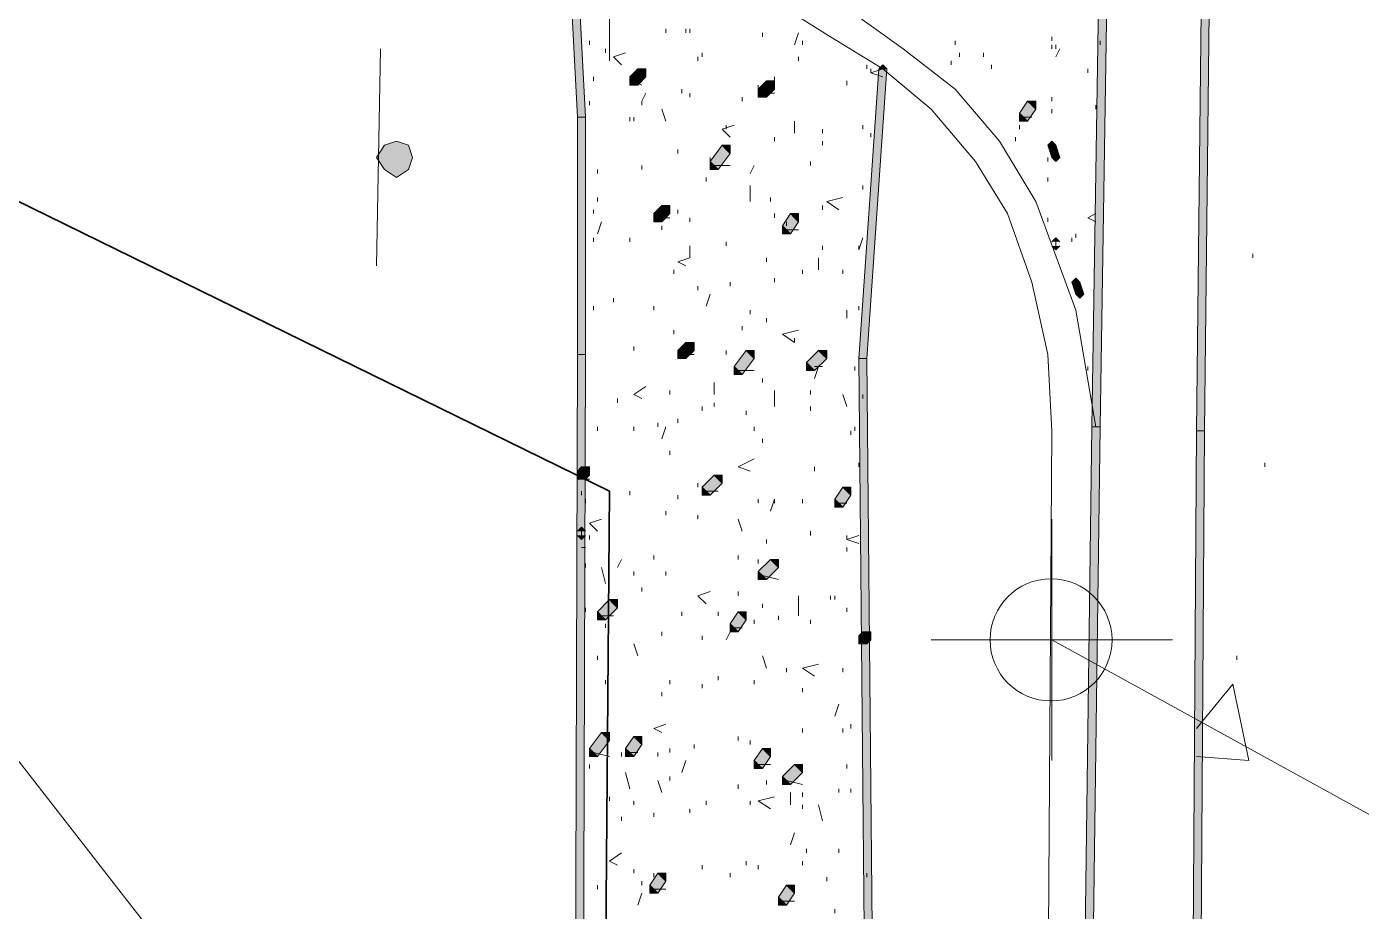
# Model space of a CAD drawing. Header units: inches. Extents: x 10 to 486, y 7 to 426.
# Drawn here: x 369.81 to 391.94, y 356.85 to 371.52 of the extents above; entities that cross this region are included whole.
import ezdxf

# ---------------------------------------------------------------- set-up
doc = ezdxf.new("R2010")
doc.units = ezdxf.units.IN
doc.header["$LTSCALE"] = 3
doc.header["$MEASUREMENT"] = 0
doc.layers.add('PDF_Geometry', color=7, linetype='Continuous', true_color=0x999999)
doc.layers.add('PDF_Solid Fills', color=7, linetype='Continuous')

msp = doc.modelspace()

# ---------------------------------------------------------------- hatches: boundary and pattern name
at = {"layer": 'PDF_Solid Fills', "true_color": 0x767676, "transparency": 33554559}
for points in [[(387.543, 364.883), (387.61, 364.883), (388.41, 415.883), (388.277, 415.883), (387.477, 364.883)], [(387.277, 344.683), (387.343, 344.683), (387.61, 364.883), (387.477, 364.883), (387.21, 344.683)]]:
    msp.add_hatch(color=8, dxfattribs=at).paths.add_polyline_path(points)
at = {"layer": 'PDF_Solid Fills', "true_color": 0x999999, "transparency": 33554559}
for points in [[(379.877, 370.617), (379.943, 370.55), (380.077, 370.683), (380.01, 370.75), (379.943, 370.817), (379.81, 370.683)], [(382.01, 370.417), (382.077, 370.35), (382.21, 370.483), (382.143, 370.55), (382.077, 370.617), (381.943, 370.483)], [(386.343, 370.017), (386.41, 369.95), (386.543, 370.15), (386.477, 370.217), (386.41, 370.283), (386.277, 370.083)], [(381.21, 369.217), (381.277, 369.15), (381.477, 369.417), (381.41, 369.483), (381.343, 369.55), (381.143, 369.283)], [(386.877, 369.35), (386.943, 369.35), (386.877, 369.55), (386.743, 369.55), (386.81, 369.35)], [(380.277, 368.35), (380.343, 368.283), (380.477, 368.417), (380.41, 368.483), (380.343, 368.55), (380.21, 368.417)], [(382.41, 368.15), (382.477, 368.083), (382.61, 368.283), (382.543, 368.35), (382.477, 368.417), (382.343, 368.217)], [(387.277, 367.083), (387.343, 367.083), (387.277, 367.283), (387.143, 367.283), (387.21, 367.083)], [(380.677, 366.083), (380.743, 366.017), (380.877, 366.15), (380.81, 366.217), (380.743, 366.283), (380.61, 366.15)], [(381.61, 365.817), (381.677, 365.75), (381.877, 366.017), (381.81, 366.083), (381.743, 366.15), (381.543, 365.883)], [(382.81, 365.883), (382.877, 365.817), (383.077, 366.017), (383.01, 366.083), (382.943, 366.15), (382.743, 365.95)], [(379.01, 364.083), (379.077, 364.017), (379.143, 364.083), (379.077, 364.15), (379.01, 364.217), (378.943, 364.15)], [(381.077, 363.817), (381.143, 363.75), (381.343, 363.95), (381.277, 364.017), (381.21, 364.083), (381.01, 363.883)], [(383.277, 363.617), (383.343, 363.55), (383.477, 363.75), (383.41, 363.817), (383.343, 363.883), (383.21, 363.683)], [(382.01, 362.417), (382.077, 362.35), (382.277, 362.55), (382.21, 362.617), (382.143, 362.683), (381.943, 362.483)], [(379.343, 361.75), (379.41, 361.683), (379.61, 361.883), (379.543, 361.95), (379.477, 362.017), (379.277, 361.817)], [(381.543, 361.55), (381.61, 361.483), (381.743, 361.683), (381.677, 361.75), (381.61, 361.817), (381.477, 361.617)], [(383.677, 361.35), (383.743, 361.283), (383.81, 361.35), (383.743, 361.417), (383.677, 361.483), (383.61, 361.417)], [(379.21, 359.483), (379.277, 359.417), (379.477, 359.683), (379.41, 359.75), (379.343, 359.817), (379.143, 359.55)], [(379.81, 359.483), (379.877, 359.417), (380.01, 359.617), (379.943, 359.683), (379.877, 359.75), (379.743, 359.55)], [(381.943, 359.283), (382.01, 359.217), (382.143, 359.417), (382.077, 359.483), (382.01, 359.55), (381.877, 359.35)], [(382.41, 359.017), (382.477, 358.95), (382.677, 359.15), (382.61, 359.217), (382.543, 359.283), (382.343, 359.083)], [(380.21, 357.217), (380.277, 357.15), (380.41, 357.35), (380.343, 357.417), (380.277, 357.483), (380.143, 357.283)], [(382.343, 357.017), (382.41, 356.95), (382.543, 357.15), (382.477, 357.217), (382.41, 357.283), (382.277, 357.083)]]:
    msp.add_hatch(color=253, dxfattribs=at).paths.add_polyline_path(points)

# ---------------------------------------------------------------- linework, layer by layer
at = {"layer": 'PDF_Geometry', "color": 8, "lineweight": 5, "true_color": 0x767676}
for points in [[(387.543, 364.883), (387.61, 364.883), (388.41, 415.883), (388.277, 415.883), (387.477, 364.883)], [(389.21, 364.817), (389.343, 364.817), (389.677, 394.617), (389.543, 394.617)], [(387.277, 344.683), (387.343, 344.683), (387.61, 364.883), (387.477, 364.883), (387.21, 344.683)], [(389.077, 344.55), (389.21, 344.55), (389.343, 364.817), (389.21, 364.817)]]:
    msp.add_lwpolyline(points, close=True, dxfattribs=at)
at = {"layer": 'PDF_Geometry', "color": 7, "lineweight": 35}
msp.add_lwpolyline([(152.877, 30.217), (376.677, 27.083), (379.477, 363.817), (346.277, 380.083), (56.61, 152.817)], close=True, dxfattribs=at)
at = {"layer": 'PDF_Geometry', "color": 7, "lineweight": 13}
for points in [[(379.477, 370.95), (379.477, 374.95)], [(386.81, 359.35), (386.81, 363.35)], [(384.81, 361.35), (388.81, 361.35)], [(386.81, 361.35), (392.143, 358.417), (394.143, 358.417)]]:
    msp.add_lwpolyline(points, dxfattribs=at)
at = {"layer": 'PDF_Geometry', "color": 8, "lineweight": 13, "true_color": 0x767676}
for points in [[(387.543, 364.883), (387.21, 366.817), (386.543, 368.617), (385.943, 369.617), (385.21, 370.483), (384.343, 371.15), (383.41, 371.817), (382.81, 372.15), (381.343, 372.75), (379.477, 372.95)], [(382.743, 203.55), (383.61, 204.083), (384.41, 204.817), (385.01, 205.683), (385.41, 206.683), (385.543, 207.683), (385.743, 220.017), (386.077, 244.883), (386.143, 271.15), (386.477, 295.083), (386.543, 320.217), (386.677, 344.883), (386.81, 364.817), (386.743, 366.083), (386.477, 367.283), (386.077, 368.417), (385.543, 369.283), (384.81, 370.15), (384.01, 370.817), (383.143, 371.35), (382.61, 371.683), (381.21, 372.283), (379.477, 372.617)]]:
    msp.add_lwpolyline(points, dxfattribs=at)
at = {"layer": 'PDF_Geometry', "lineweight": 5}
for points in [[(378.943, 370.017), (379.077, 370.017), (378.943, 372.55), (378.81, 372.55)], [(379.877, 370.617), (379.943, 370.55), (380.077, 370.683), (380.01, 370.75), (379.943, 370.817), (379.81, 370.683)], [(383.61, 366.017), (383.743, 366.017), (384.077, 370.817), (383.943, 370.817)], [(382.01, 370.417), (382.077, 370.35), (382.21, 370.483), (382.143, 370.55), (382.077, 370.617), (381.943, 370.483)], [(386.343, 370.017), (386.41, 369.95), (386.543, 370.15), (386.477, 370.217), (386.41, 370.283), (386.277, 370.083)], [(378.943, 366.083), (379.077, 366.083), (379.077, 370.017), (378.943, 370.017)], [(381.21, 369.217), (381.277, 369.15), (381.477, 369.417), (381.41, 369.483), (381.343, 369.55), (381.143, 369.283)], [(386.877, 369.35), (386.943, 369.35), (386.877, 369.55), (386.743, 369.55), (386.81, 369.35)], [(380.277, 368.35), (380.343, 368.283), (380.477, 368.417), (380.41, 368.483), (380.343, 368.55), (380.21, 368.417)], [(382.41, 368.15), (382.477, 368.083), (382.61, 368.283), (382.543, 368.35), (382.477, 368.417), (382.343, 368.217)], [(387.277, 367.083), (387.343, 367.083), (387.277, 367.283), (387.143, 367.283), (387.21, 367.083)], [(380.677, 366.083), (380.743, 366.017), (380.877, 366.15), (380.81, 366.217), (380.743, 366.283), (380.61, 366.15)], [(381.61, 365.817), (381.677, 365.75), (381.877, 366.017), (381.81, 366.083), (381.743, 366.15), (381.543, 365.883)], [(382.81, 365.883), (382.877, 365.817), (383.077, 366.017), (383.01, 366.083), (382.943, 366.15), (382.743, 365.95)], [(378.877, 345.017), (379.01, 345.017), (379.077, 366.083), (378.943, 366.083)], [(383.81, 344.75), (383.943, 344.75), (383.743, 366.017), (383.61, 366.017)], [(379.01, 364.083), (379.077, 364.017), (379.143, 364.083), (379.077, 364.15), (379.01, 364.217), (378.943, 364.15)], [(381.077, 363.817), (381.143, 363.75), (381.343, 363.95), (381.277, 364.017), (381.21, 364.083), (381.01, 363.883)], [(383.277, 363.617), (383.343, 363.55), (383.477, 363.75), (383.41, 363.817), (383.343, 363.883), (383.21, 363.683)], [(382.01, 362.417), (382.077, 362.35), (382.277, 362.55), (382.21, 362.617), (382.143, 362.683), (381.943, 362.483)], [(379.343, 361.75), (379.41, 361.683), (379.61, 361.883), (379.543, 361.95), (379.477, 362.017), (379.277, 361.817)], [(381.543, 361.55), (381.61, 361.483), (381.743, 361.683), (381.677, 361.75), (381.61, 361.817), (381.477, 361.617)], [(383.677, 361.35), (383.743, 361.283), (383.81, 361.35), (383.743, 361.417), (383.677, 361.483), (383.61, 361.417)], [(379.21, 359.483), (379.277, 359.417), (379.477, 359.683), (379.41, 359.75), (379.343, 359.817), (379.143, 359.55)], [(379.81, 359.483), (379.877, 359.417), (380.01, 359.617), (379.943, 359.683), (379.877, 359.75), (379.743, 359.55)], [(381.943, 359.283), (382.01, 359.217), (382.143, 359.417), (382.077, 359.483), (382.01, 359.55), (381.877, 359.35)], [(382.41, 359.017), (382.477, 358.95), (382.677, 359.15), (382.61, 359.217), (382.543, 359.283), (382.343, 359.083)], [(380.21, 357.217), (380.277, 357.15), (380.41, 357.35), (380.343, 357.417), (380.277, 357.483), (380.143, 357.283)], [(382.343, 357.017), (382.41, 356.95), (382.543, 357.15), (382.477, 357.217), (382.41, 357.283), (382.277, 357.083)]]:
    msp.add_lwpolyline(points, close=True, dxfattribs=at)
at = {"layer": 'PDF_Geometry', "lineweight": 13}
for points in [[(380.41, 371.483), (380.41, 371.417)], [(380.743, 371.483), (380.743, 371.417)], [(380.81, 371.483), (380.81, 371.417)], [(382.01, 371.417), (382.01, 371.35)], [(382.543, 371.217), (382.61, 371.417)], [(379.143, 371.283), (379.143, 371.217)], [(382.677, 371.283), (382.677, 371.217)], [(385.21, 371.283), (385.21, 371.217)], [(386.81, 371.35), (386.81, 371.283)], [(386.81, 371.217), (386.81, 371.15)], [(386.877, 371.217), (386.877, 371.15)], [(387.61, 371.283), (387.61, 371.217)], [(375.61, 367.55), (375.677, 371.15)], [(379.41, 371.15), (379.41, 371.083)], [(379.677, 370.883), (379.543, 371.017), (379.743, 371.083)], [(380.943, 371.017), (380.943, 370.95)], [(381.01, 371.083), (381.01, 371.017)], [(382.61, 371.017), (382.61, 370.95)], [(385.277, 371.083), (385.277, 371.017)], [(385.677, 371.083), (385.677, 371.017)], [(386.877, 371.017), (386.943, 371.15)], [(383.743, 370.883), (383.743, 370.817)], [(384.01, 370.683), (383.81, 370.75), (384.01, 370.817)], [(383.81, 370.817), (383.81, 370.75)], [(385.143, 370.95), (385.143, 370.883)], [(385.81, 370.883), (385.81, 370.817)], [(387.41, 370.817), (387.41, 370.75)], [(379.21, 370.683), (379.21, 370.617)], [(379.877, 370.617), (380.01, 370.55)], [(381.943, 370.55), (381.943, 370.483)], [(382.21, 370.683), (382.21, 370.617)], [(383.41, 370.617), (383.41, 370.55)], [(380.01, 370.217), (380.01, 370.283), (380.077, 370.417)], [(380.677, 370.483), (380.677, 370.417)], [(380.81, 370.417), (380.81, 370.35)], [(381.677, 370.35), (381.677, 370.283)], [(382.01, 370.417), (382.21, 370.417)], [(386.81, 370.35), (386.81, 370.283)], [(379.143, 370.283), (379.143, 370.217)], [(380.41, 369.95), (380.343, 370.15)], [(386.81, 370.15), (386.81, 370.083)], [(387.543, 370.217), (387.543, 370.15)], [(379.81, 370.017), (379.81, 369.95)], [(379.877, 370.017), (379.877, 369.95)], [(381.477, 369.683), (381.343, 369.817), (381.543, 369.883)], [(381.41, 369.883), (381.41, 369.817)], [(382.543, 369.75), (382.543, 369.95)], [(383.677, 369.883), (383.677, 369.817)], [(386.277, 369.883), (386.277, 369.817)], [(386.343, 370.017), (386.477, 370.017)], [(382.21, 369.683), (382.21, 369.617)], [(383.01, 369.817), (383.01, 369.75)], [(383.81, 369.75), (383.81, 369.683)], [(386.21, 369.683), (386.21, 369.617)], [(380.61, 369.483), (380.61, 369.417)], [(383.01, 369.617), (383.01, 369.55)], [(379.077, 369.283), (379.077, 369.217)], [(380.01, 369.217), (380.01, 369.15)], [(381.143, 369.35), (381.143, 369.283)], [(381.21, 369.217), (381.477, 369.217)], [(381.81, 369.083), (381.877, 369.217)], [(382.81, 369.283), (382.81, 369.217)], [(386.743, 369.35), (386.743, 369.283)], [(379.277, 369.15), (379.277, 369.083)], [(381.077, 369.017), (381.077, 368.95)], [(386.743, 369.017), (386.743, 368.95)], [(381.81, 368.617), (381.81, 368.883)], [(383.677, 368.883), (383.677, 368.817)], [(379.277, 368.683), (379.277, 368.617)], [(382.143, 368.683), (382.143, 368.617)], [(383.01, 368.55), (383.01, 368.483)], [(383.277, 368.483), (383.077, 368.617), (383.343, 368.683)], [(379.21, 368.483), (379.21, 368.417)], [(380.277, 368.35), (380.477, 368.35)], [(380.61, 368.483), (380.61, 368.417)], [(380.81, 368.35), (380.81, 368.283)], [(382.21, 368.417), (382.21, 368.35)], [(386.743, 368.35), (386.743, 368.283)], [(387.543, 368.283), (387.41, 368.35), (387.543, 368.417)], [(379.077, 368.283), (379.077, 368.217)], [(379.277, 368.083), (379.343, 368.283)], [(380.343, 368.217), (380.343, 368.15)], [(382.41, 368.283), (382.41, 368.217)], [(382.41, 368.15), (382.61, 368.15)], [(387.21, 368.083), (387.21, 368.017)], [(379.21, 368.017), (379.21, 367.95)], [(379.81, 368.017), (379.81, 367.95)], [(380.743, 367.55), (380.61, 367.617), (380.81, 367.683), (380.81, 367.883)], [(381.41, 367.95), (381.41, 367.883)], [(383.01, 367.883), (383.01, 367.817)], [(383.61, 367.883), (383.61, 367.817), (383.677, 368.017)], [(386.877, 367.95), (386.877, 367.883)], [(387.143, 368.017), (387.143, 367.95)], [(382.077, 367.683), (382.077, 367.617)], [(382.943, 367.483), (382.943, 367.683)], [(390.143, 367.75), (390.143, 367.683)], [(380.543, 367.483), (380.543, 367.417)], [(382.677, 367.483), (382.677, 367.417)], [(383.343, 367.483), (383.343, 367.417)], [(380.943, 367.217), (380.943, 367.15)], [(381.477, 367.283), (381.477, 367.217)], [(382.21, 367.35), (382.21, 367.283)], [(379.543, 367.017), (379.543, 366.95)], [(381.077, 366.883), (381.143, 367.083)], [(379.21, 366.883), (379.21, 366.817)], [(380.21, 366.883), (380.21, 366.817)], [(381.81, 366.817), (381.81, 366.75)], [(383.41, 366.817), (383.41, 366.75), (383.41, 366.683)], [(383.61, 366.883), (383.61, 366.817)], [(381.677, 366.55), (381.677, 366.483)], [(382.077, 366.683), (382.077, 366.617)], [(380.543, 366.483), (380.543, 366.417)], [(382.543, 366.35), (382.543, 366.283), (382.343, 366.417), (382.61, 366.483)], [(379.877, 366.217), (379.877, 366.15)], [(381.41, 366.15), (381.41, 366.083)], [(380.677, 366.017), (380.677, 366.083), (380.877, 366.083)], [(382.877, 365.883), (383.01, 365.883)], [(382.877, 365.683), (382.943, 365.883)], [(383.543, 365.883), (383.543, 365.817)], [(387.41, 365.883), (387.41, 365.817)], [(379.077, 365.617), (379.077, 365.817)], [(381.61, 365.817), (381.877, 365.817)], [(382.01, 365.683), (382.01, 365.617)], [(380.01, 365.35), (379.877, 365.417), (380.077, 365.55)], [(380.477, 365.483), (380.477, 365.417)], [(381.21, 365.417), (381.21, 365.617)], [(382.21, 365.217), (382.21, 365.483)], [(382.81, 365.483), (382.81, 365.417)], [(379.61, 365.35), (379.61, 365.283)], [(381.01, 365.217), (381.01, 365.15)], [(381.21, 365.283), (381.21, 365.217)], [(382.81, 365.217), (382.81, 365.15)], [(383.41, 365.217), (383.343, 365.417)], [(383.677, 365.417), (383.677, 365.35)], [(380.61, 365.017), (380.61, 364.95)], [(381.743, 365.15), (381.743, 365.083)], [(379.277, 364.883), (379.277, 364.817)], [(379.877, 364.883), (379.877, 364.817)], [(380.277, 364.95), (380.277, 364.883)], [(380.343, 364.683), (380.41, 364.883)], [(381.877, 364.883), (381.877, 364.817)], [(383.477, 364.817), (383.477, 364.75)], [(383.543, 364.883), (383.543, 364.817)], [(382.01, 364.683), (382.01, 364.617)], [(380.477, 364.483), (380.477, 364.417)], [(381.81, 364.15), (381.61, 364.217), (381.877, 364.35)], [(382.877, 364.217), (382.877, 364.15)], [(383.61, 364.283), (383.61, 364.217)], [(390.343, 364.283), (390.343, 364.217)], [(379.01, 364.017), (379.143, 364.017)], [(380.943, 363.95), (380.943, 363.883)], [(383.477, 363.883), (383.477, 363.817)], [(379.01, 363.817), (379.01, 363.75)], [(379.077, 363.683), (379.077, 363.617)], [(379.81, 363.817), (379.81, 363.75)], [(380.61, 363.75), (380.61, 363.683)], [(381.077, 363.817), (381.277, 363.817)], [(381.943, 363.683), (381.943, 363.617)], [(382.143, 363.483), (382.21, 363.683), (382.21, 363.617)], [(382.677, 363.683), (382.677, 363.617)], [(379.477, 363.35), (379.477, 363.55)], [(380.41, 363.483), (380.41, 363.417)], [(383.277, 363.617), (383.41, 363.617)], [(379.277, 363.15), (379.143, 363.283), (379.343, 363.35)], [(380.943, 363.417), (380.943, 363.35)], [(381.677, 363.15), (381.61, 363.35)], [(379.01, 363.15), (379.01, 363.083)], [(379.143, 363.083), (379.143, 363.017)], [(382.077, 363.017), (382.077, 362.95)], [(382.81, 363.15), (382.81, 363.083)], [(383.61, 362.95), (383.41, 363.017), (383.61, 363.083)], [(383.41, 363.083), (383.41, 363.017)], [(379.01, 362.883), (379.077, 362.883)], [(383.41, 362.883), (383.41, 362.817)], [(379.077, 362.617), (379.077, 362.55)], [(379.41, 362.283), (379.343, 362.55)], [(379.61, 362.55), (379.677, 362.683)], [(380.21, 362.75), (380.21, 362.683)], [(381.61, 362.75), (381.61, 362.683)], [(381.943, 362.683), (381.943, 362.617)], [(379.877, 362.483), (379.877, 362.417)], [(380.41, 362.483), (380.41, 362.417)], [(382.01, 362.417), (382.277, 362.35)], [(380.01, 362.217), (380.01, 362.15)], [(381.077, 361.95), (380.943, 362.083), (381.143, 362.15)], [(381.61, 362.15), (381.61, 362.083)], [(379.077, 361.883), (379.077, 361.817)], [(382.01, 361.95), (382.01, 361.883)], [(382.61, 361.75), (382.61, 362.083)], [(383.143, 362.083), (383.143, 362.017)], [(383.21, 362.083), (383.21, 362.017)], [(383.41, 361.883), (383.41, 361.817)], [(379.343, 361.75), (379.543, 361.75)], [(380.677, 361.817), (380.677, 361.75)], [(381.277, 361.817), (381.277, 361.75)], [(381.877, 361.683), (381.877, 361.617)], [(382.277, 361.75), (382.277, 361.683)], [(382.81, 361.683), (382.81, 361.617)], [(379.41, 361.617), (379.41, 361.55)], [(380.343, 361.483), (380.343, 361.417)], [(381.41, 361.35), (381.477, 361.483)], [(381.543, 361.55), (381.677, 361.55)], [(379.943, 361.083), (379.877, 361.283)], [(381.01, 361.417), (381.01, 361.35)], [(383.677, 361.35), (383.743, 361.35)], [(379.277, 361.083), (379.277, 361.017)], [(382.077, 360.883), (382.01, 361.083)], [(389.877, 361.083), (389.877, 361.017)], [(382.41, 360.883), (382.41, 360.817)], [(382.877, 360.75), (382.677, 360.883), (382.943, 360.95)], [(383.343, 360.883), (383.343, 360.817)], [(379.41, 360.683), (379.41, 360.617)], [(380.477, 360.683), (380.477, 360.617)], [(381.01, 360.617), (381.01, 360.55)], [(381.277, 360.75), (381.277, 360.683)], [(381.877, 360.683), (381.877, 360.617)], [(389.21, 359.883), (389.81, 360.617), (390.077, 359.35), (389.21, 359.417)], [(380.343, 360.483), (380.343, 360.417)], [(382.677, 360.55), (382.677, 360.483)], [(383.21, 360.083), (383.277, 360.283)], [(372.21, 356.083), (369.143, 360.017), (359.343, 359.417), (358.677, 359.55), (358.01, 359.483), (357.543, 359.283), (357.143, 358.95), (356.877, 358.417), (356.743, 357.883), (356.743, 356.35)], [(380.343, 359.817), (380.21, 359.883), (380.41, 359.95)], [(383.477, 359.95), (383.477, 359.883)], [(381.61, 359.75), (381.61, 359.683)], [(381.81, 359.683), (381.81, 359.617)], [(382.677, 359.883), (382.677, 359.817)], [(383.343, 359.883), (383.343, 359.817)], [(379.21, 359.483), (379.477, 359.417)], [(379.677, 359.483), (379.677, 359.417)], [(379.81, 359.483), (379.943, 359.483)], [(380.277, 359.483), (380.277, 359.417)], [(380.477, 359.55), (380.477, 359.483)], [(380.877, 359.617), (380.877, 359.55)], [(379.143, 359.283), (379.143, 359.217)], [(380.677, 359.15), (380.743, 359.35)], [(381.943, 359.283), (382.143, 359.283)], [(383.41, 359.283), (383.41, 359.217)], [(379.81, 358.883), (379.743, 359.15)], [(380.343, 358.817), (380.277, 359.017)], [(380.477, 359.083), (380.477, 359.017)], [(382.077, 359.017), (382.077, 358.95)], [(382.41, 359.017), (382.677, 358.95)], [(381.61, 358.95), (381.61, 358.883)], [(382.477, 358.617), (382.477, 358.817)], [(382.677, 358.817), (382.677, 358.75)], [(383.277, 358.883), (383.277, 358.817)], [(383.477, 358.883), (383.477, 358.817)], [(383.677, 358.95), (383.677, 358.883)], [(379.477, 358.75), (379.477, 358.683)], [(379.877, 358.683), (379.877, 358.617)], [(381.077, 358.683), (381.077, 358.617)], [(381.81, 358.683), (381.81, 358.617)], [(382.143, 358.55), (381.943, 358.683), (382.21, 358.75)], [(382.677, 358.617), (382.677, 358.55)], [(383.01, 358.35), (382.943, 358.617)], [(379.677, 358.417), (379.677, 358.35)], [(380.21, 358.483), (380.21, 358.417)], [(380.81, 358.55), (380.81, 358.483)], [(382.477, 357.95), (382.543, 358.15)], [(379.61, 357.617), (379.477, 357.683), (379.677, 357.817)], [(381.743, 357.683), (381.743, 357.617)], [(382.677, 357.683), (382.677, 357.617)], [(382.743, 357.883), (382.743, 357.817)], [(383.277, 357.883), (383.277, 357.817)], [(379.877, 357.55), (379.877, 357.483)], [(380.21, 357.483), (380.21, 357.417)], [(381.01, 357.617), (381.01, 357.55)], [(381.477, 357.483), (381.477, 357.417)], [(381.943, 357.617), (381.943, 357.55)], [(379.277, 357.283), (379.277, 357.217)], [(380.01, 357.35), (380.01, 357.283)], [(383.077, 357.417), (383.077, 357.35)], [(379.943, 356.95), (380.01, 357.15)], [(380.21, 357.217), (380.41, 357.217)], [(382.343, 357.017), (382.543, 357.017)], [(383.21, 356.883), (383.21, 356.817)]]:
    msp.add_lwpolyline(points, dxfattribs=at)
at = {"layer": 'PDF_Geometry', "lineweight": 5}
for points in [[(379.943, 370.817), (380.077, 370.817), (380.077, 370.683)], [(383.943, 370.817), (384.01, 370.883), (384.077, 370.817)], [(379.943, 370.55), (379.81, 370.55), (379.81, 370.683)], [(382.077, 370.617), (382.21, 370.617), (382.21, 370.483)], [(382.077, 370.35), (381.943, 370.35), (381.943, 370.483)], [(386.41, 369.95), (386.277, 369.95), (386.277, 370.083)], [(386.41, 370.283), (386.543, 370.283), (386.543, 370.15)], [(379.077, 370.017), (379.077, 370.017)], [(381.343, 369.55), (381.477, 369.55), (381.477, 369.417)], [(386.743, 369.55), (386.81, 369.617), (386.877, 369.55)], [(381.277, 369.15), (381.143, 369.15), (381.143, 369.283)], [(386.943, 369.35), (386.877, 369.283), (386.81, 369.35)], [(380.343, 368.55), (380.477, 368.55), (380.477, 368.417)], [(380.343, 368.283), (380.21, 368.283), (380.21, 368.417)], [(382.477, 368.417), (382.61, 368.417), (382.61, 368.283)], [(382.477, 368.083), (382.343, 368.083), (382.343, 368.217)], [(386.81, 367.95), (386.877, 368.017), (386.943, 367.95)], [(386.943, 367.883), (386.877, 367.817), (386.81, 367.883)], [(387.143, 367.283), (387.21, 367.35), (387.277, 367.283)], [(387.343, 367.083), (387.277, 367.017), (387.21, 367.083)], [(380.743, 366.017), (380.61, 366.017), (380.61, 366.15)], [(380.743, 366.283), (380.877, 366.283), (380.877, 366.15)], [(381.743, 366.15), (381.877, 366.15), (381.877, 366.017)], [(382.943, 366.15), (383.077, 366.15), (383.077, 366.017)], [(379.077, 366.083), (379.077, 366.083)], [(381.677, 365.75), (381.543, 365.75), (381.543, 365.883)], [(382.877, 365.817), (382.743, 365.817), (382.743, 365.95)], [(383.61, 366.017), (383.61, 366.017)], [(379.077, 364.017), (378.943, 364.017), (378.943, 364.15)], [(379.01, 364.217), (379.143, 364.217), (379.143, 364.083)], [(381.143, 363.75), (381.01, 363.75), (381.01, 363.883)], [(381.21, 364.083), (381.343, 364.083), (381.343, 363.95)], [(383.343, 363.883), (383.477, 363.883), (383.477, 363.75)], [(383.343, 363.55), (383.21, 363.55), (383.21, 363.683)], [(378.943, 363.15), (379.01, 363.217), (379.077, 363.15)], [(379.077, 363.083), (379.01, 363.017), (378.943, 363.083)], [(382.143, 362.683), (382.277, 362.683), (382.277, 362.55)], [(382.077, 362.35), (381.943, 362.35), (381.943, 362.483)], [(379.477, 362.017), (379.61, 362.017), (379.61, 361.883)], [(379.41, 361.683), (379.277, 361.683), (379.277, 361.817)], [(381.61, 361.817), (381.743, 361.817), (381.743, 361.683)], [(381.61, 361.483), (381.477, 361.483), (381.477, 361.617)], [(383.677, 361.483), (383.81, 361.483), (383.81, 361.35)], [(383.743, 361.283), (383.61, 361.283), (383.61, 361.417)], [(379.343, 359.817), (379.477, 359.817), (379.477, 359.683)], [(379.877, 359.75), (380.01, 359.75), (380.01, 359.617)], [(379.277, 359.417), (379.143, 359.417), (379.143, 359.55)], [(379.877, 359.417), (379.743, 359.417), (379.743, 359.55)], [(382.01, 359.55), (382.143, 359.55), (382.143, 359.417)], [(382.01, 359.217), (381.877, 359.217), (381.877, 359.35)], [(382.543, 359.283), (382.677, 359.283), (382.677, 359.15)], [(382.477, 358.95), (382.343, 358.95), (382.343, 359.083)], [(380.277, 357.483), (380.41, 357.483), (380.41, 357.35)], [(380.277, 357.15), (380.143, 357.15), (380.143, 357.283)], [(382.41, 357.283), (382.543, 357.283), (382.543, 357.15)], [(382.41, 356.95), (382.277, 356.95), (382.277, 357.083)]]:
    msp.add_lwpolyline(points, dxfattribs=at)
at = {"layer": 'PDF_Geometry', "lineweight": 13}
for points in [[(376.21, 369.35), (376.143, 369.55), (375.943, 369.617), (375.743, 369.55), (375.61, 369.35), (375.743, 369.15), (375.943, 369.017), (376.143, 369.15)], [(383.743, 357.417), (383.743, 357.483)]]:
    msp.add_lwpolyline(points, close=True, dxfattribs=at)
at = {"layer": 'PDF_Geometry', "color": 8, "lineweight": 5, "true_color": 0x767676}
for points in [[(387.477, 364.883), (387.477, 364.883)], [(389.21, 364.817), (389.21, 364.817)]]:
    msp.add_lwpolyline(points, dxfattribs=at)
at = {"layer": 'PDF_Geometry', "color": 7, "lineweight": 13}
msp.add_circle((386.798, 361.35), 1.012, dxfattribs=at)
at = {"layer": 'PDF_Solid Fills', "color": 8, "lineweight": 5, "true_color": 0x767676, "transparency": 33554559}
for points in [[(389.21, 364.817), (389.343, 364.817), (389.543, 394.617), (389.677, 394.617)], [(389.077, 344.55), (389.21, 344.55), (389.21, 364.817), (389.343, 364.817)]]:
    msp.add_solid(points, dxfattribs=at)
at = {"layer": 'PDF_Solid Fills', "color": 253, "lineweight": 5, "true_color": 0x999999, "transparency": 33554559}
for points in [[(378.943, 370.017), (379.077, 370.017), (378.81, 372.55), (378.943, 372.55)], [(379.943, 370.817), (380.077, 370.817), (380.01, 370.75), (380.077, 370.683)], [(383.61, 366.017), (383.743, 366.017), (383.943, 370.817), (384.077, 370.817)], [(384.01, 370.817), (383.943, 370.817), (384.077, 370.817), (384.01, 370.883)], [(379.943, 370.55), (379.81, 370.55), (379.877, 370.617), (379.81, 370.683)], [(382.077, 370.617), (382.21, 370.617), (382.143, 370.55), (382.21, 370.483)], [(382.077, 370.35), (381.943, 370.35), (382.01, 370.417), (381.943, 370.483)], [(386.41, 369.95), (386.277, 369.95), (386.343, 370.017), (386.277, 370.083)], [(386.41, 370.283), (386.543, 370.283), (386.477, 370.217), (386.543, 370.15)], [(378.943, 366.083), (379.077, 366.083), (378.943, 370.017), (379.077, 370.017)], [(381.343, 369.55), (381.477, 369.55), (381.41, 369.483), (381.477, 369.417)], [(386.743, 369.55), (386.81, 369.617), (386.81, 369.55), (386.877, 369.55)], [(381.277, 369.15), (381.143, 369.15), (381.21, 369.217), (381.143, 369.283)], [(386.943, 369.35), (386.877, 369.283), (386.877, 369.35), (386.81, 369.35)], [(380.343, 368.55), (380.477, 368.55), (380.41, 368.483), (380.477, 368.417)], [(380.343, 368.283), (380.21, 368.283), (380.277, 368.35), (380.21, 368.417)], [(382.477, 368.417), (382.61, 368.417), (382.543, 368.35), (382.61, 368.283)], [(382.477, 368.083), (382.343, 368.083), (382.41, 368.15), (382.343, 368.217)], [(386.81, 367.95), (386.877, 368.017), (386.877, 367.95), (386.943, 367.95)], [(387.143, 367.283), (387.21, 367.35), (387.21, 367.283), (387.277, 367.283)], [(387.343, 367.083), (387.277, 367.017), (387.277, 367.083), (387.21, 367.083)], [(380.743, 366.017), (380.61, 366.017), (380.677, 366.083), (380.61, 366.15)], [(380.743, 366.283), (380.877, 366.283), (380.81, 366.217), (380.877, 366.15)], [(381.743, 366.15), (381.877, 366.15), (381.81, 366.083), (381.877, 366.017)], [(382.943, 366.15), (383.077, 366.15), (383.01, 366.083), (383.077, 366.017)], [(378.877, 345.017), (379.01, 345.017), (378.943, 366.083), (379.077, 366.083)], [(381.677, 365.75), (381.543, 365.75), (381.61, 365.817), (381.543, 365.883)], [(382.877, 365.817), (382.743, 365.817), (382.81, 365.883), (382.743, 365.95)], [(383.81, 344.75), (383.943, 344.75), (383.61, 366.017), (383.743, 366.017)], [(379.077, 364.017), (378.943, 364.017), (379.01, 364.083), (378.943, 364.15)], [(379.01, 364.217), (379.143, 364.217), (379.077, 364.15), (379.143, 364.083)], [(381.143, 363.75), (381.01, 363.75), (381.077, 363.817), (381.01, 363.883)], [(381.21, 364.083), (381.343, 364.083), (381.277, 364.017), (381.343, 363.95)], [(383.343, 363.883), (383.477, 363.883), (383.41, 363.817), (383.477, 363.75)], [(383.343, 363.55), (383.21, 363.55), (383.277, 363.617), (383.21, 363.683)], [(378.943, 363.15), (379.01, 363.217), (379.01, 363.15), (379.077, 363.15)], [(382.143, 362.683), (382.277, 362.683), (382.21, 362.617), (382.277, 362.55)], [(382.077, 362.35), (381.943, 362.35), (382.01, 362.417), (381.943, 362.483)], [(379.477, 362.017), (379.61, 362.017), (379.543, 361.95), (379.61, 361.883)], [(379.41, 361.683), (379.277, 361.683), (379.343, 361.75), (379.277, 361.817)], [(381.61, 361.817), (381.743, 361.817), (381.677, 361.75), (381.743, 361.683)], [(381.61, 361.483), (381.477, 361.483), (381.543, 361.55), (381.477, 361.617)], [(383.677, 361.483), (383.81, 361.483), (383.743, 361.417), (383.81, 361.35)], [(383.743, 361.283), (383.61, 361.283), (383.677, 361.35), (383.61, 361.417)], [(379.343, 359.817), (379.477, 359.817), (379.41, 359.75), (379.477, 359.683)], [(379.877, 359.75), (380.01, 359.75), (379.943, 359.683), (380.01, 359.617)], [(379.277, 359.417), (379.143, 359.417), (379.21, 359.483), (379.143, 359.55)], [(379.877, 359.417), (379.743, 359.417), (379.81, 359.483), (379.743, 359.55)], [(382.01, 359.55), (382.143, 359.55), (382.077, 359.483), (382.143, 359.417)], [(382.01, 359.217), (381.877, 359.217), (381.943, 359.283), (381.877, 359.35)], [(382.543, 359.283), (382.677, 359.283), (382.61, 359.217), (382.677, 359.15)], [(382.477, 358.95), (382.343, 358.95), (382.41, 359.017), (382.343, 359.083)], [(380.277, 357.483), (380.41, 357.483), (380.343, 357.417), (380.41, 357.35)], [(380.277, 357.15), (380.143, 357.15), (380.21, 357.217), (380.143, 357.283)], [(382.41, 357.283), (382.543, 357.283), (382.477, 357.217), (382.543, 357.15)], [(382.41, 356.95), (382.277, 356.95), (382.343, 357.017), (382.277, 357.083)]]:
    msp.add_solid(points, dxfattribs=at)
at = {"layer": 'PDF_Solid Fills', "color": 7, "lineweight": 13, "true_color": 0xfafafa, "transparency": 33554559}
for points in [[(375.61, 369.35), (375.743, 369.15), (375.743, 369.55)], [(375.743, 369.15), (375.943, 369.017), (375.943, 369.617)], [(375.743, 369.15), (375.743, 369.55), (375.943, 369.617)], [(375.943, 369.017), (375.943, 369.617), (376.143, 369.55)], [(375.943, 369.017), (376.143, 369.15), (376.143, 369.55)], [(376.143, 369.15), (376.143, 369.55), (376.21, 369.35)]]:
    msp.add_solid(points, dxfattribs=at)
at = {"layer": 'PDF_Solid Fills', "color": 253, "lineweight": 13, "true_color": 0x999999, "transparency": 33554559}
for points in [[(386.943, 367.883), (386.877, 367.817), (386.877, 367.883), (386.81, 367.883)], [(379.077, 363.083), (379.01, 363.017), (379.01, 363.083), (378.943, 363.083)]]:
    msp.add_solid(points, dxfattribs=at)

doc.saveas('drawing.dxf')
